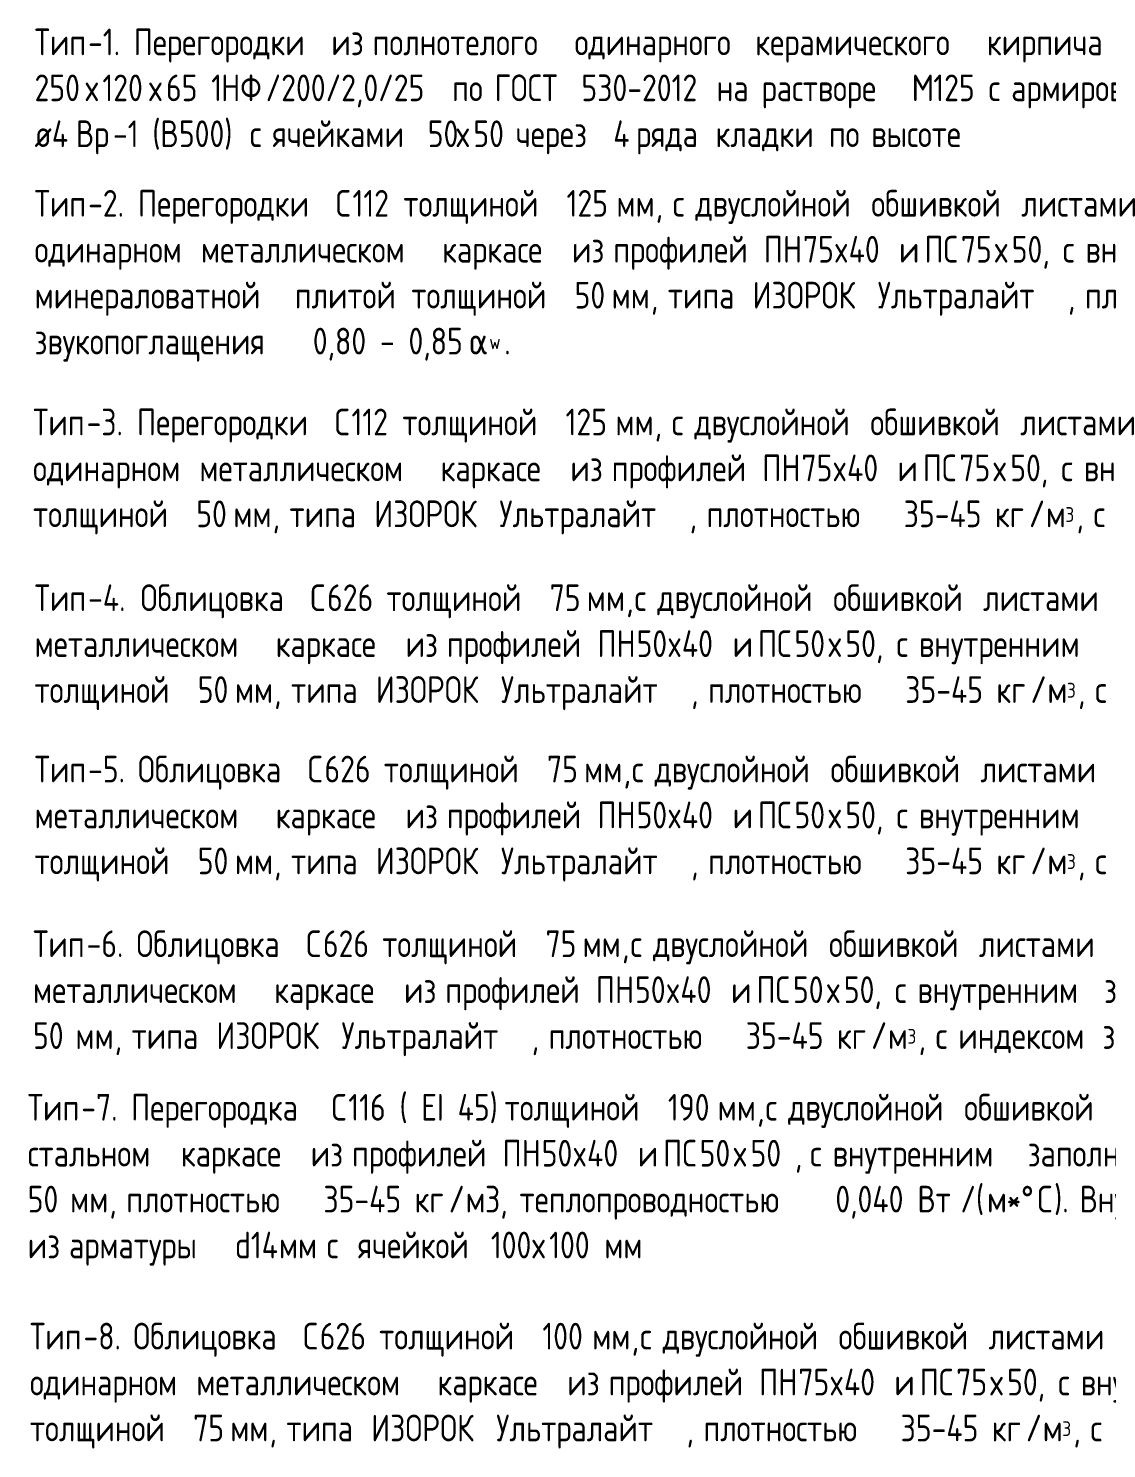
# Model space of a CAD drawing. Header units: millimetres. Extents: x -60946 to 138510, y -262288 to 24501.
# Drawn here: x 121729 to 126574, y -249444 to -243061 of the extents above; entities that cross this region are included whole.
import ezdxf

# ---------------------------------------------------------------- set-up
doc = ezdxf.new("R2010")
doc.units = ezdxf.units.MM
doc.layers.add('Аннотация', color=7, linetype='Continuous', lineweight=20)
doc.styles.add('GOST Common_5', font='', dxfattribs={"width": 0.85, "height": 250})
doc.styles.add('GOST Common_7', font='', dxfattribs={"width": 0.9, "height": 120})
doc.styles.add('GOST Common_8', font='', dxfattribs={"width": 0.9, "height": 66.601161})
doc.styles.get('GOST Common_5').set_extended_font_data('GOST Common')
doc.styles.get('GOST Common_7').set_extended_font_data('GOST Common')
doc.styles.get('GOST Common_8').set_extended_font_data('GOST Common')

msp = doc.modelspace()

# ---------------------------------------------------------------- texts
at = {"layer": 'Аннотация', "lineweight": 9, "attachment_point": 1}
for s, insert, char_height, width, style in [('Тип', (121756.974, -243061.7864), 120, 291.493575, 'GOST Common_5'), ('-1. ', (121997.4802, -243061.7864), 120, 248.20245, 'GOST Common_5'), ('Перегородки', (122202.2677, -243061.7864), 120, 1030.328775, 'GOST Common_5'), ('из', (123090.474, -243061.7864), 120, 178.93665, 'GOST Common_5'), ('полнотелого', (123276.2115, -243061.7864), 120, 1053.417375, 'GOST Common_5'), ('одинарного', (124183.4677, -243061.7864), 120, 937.974375, 'GOST Common_5'), ('керамического', (124995.474, -243061.7864), 120, 1215.037575, 'GOST Common_5'), ('кирпича', (126036.0802, -243061.7864), 120, 660.911175, 'GOST Common_5'), ('250', (121756.974, -243268.1614), 120, 277.0632, 'GOST Common_5'), ('\\fGOST Common|b0|i0|c204|p34|;\\W.9;х', (121985.574, -243268.1614), 120, 92.3544, 'GOST Common_5'), ('120', (122061.774, -243268.1614), 120, 253.9746, 'GOST Common_5'), ('\\fGOST Common|b0|i0|c204|p34|;\\W.9;х', (122271.324, -243268.1614), 120, 92.3544, 'GOST Common_5'), ('65 1', (122347.524, -243268.1614), 120, 300.1518, 'GOST Common_5'), ('НФ', (122595.174, -243268.1614), 120, 242.4303, 'GOST Common_5'), ('/200/2,0/25 ', (122795.199, -243268.1614), 120, 1015.8984, 'GOST Common_5'), ('по', (123633.399, -243268.1614), 120, 184.7088, 'GOST Common_5'), ('ГОСТ', (123823.899, -243268.1614), 120, 398.27835, 'GOST Common_5'), (' 530-2012 ', (124152.5115, -243268.1614), 120, 810.987075, 'GOST Common_5'), ('на', (124821.6427, -243268.1614), 120, 199.139175, 'GOST Common_5'), ('растворе', (125024.049, -243268.1614), 120, 770.582025, 'GOST Common_5'), ('\\fGOST Common|b0|i0|c204|p34|;\\W.9;М', (125697.9427, -243268.1614), 120, 118.329075, 'GOST Common_5'), ('125 ', (125795.574, -243268.1614), 120, 300.1518, 'GOST Common_5'), ('\\fGOST Common|b0|i0|c204|p34|;\\W.9;с', (126043.224, -243268.1614), 120, 77.924025, 'GOST Common_5'), ('армированием', (126145.6177, -243268.1614), 120, 1165.9743, 'GOST Common_5'), ('ø4', (121756.974, -243474.5364), 120, 225.11385, 'GOST Common_5'), ('Вр', (121942.7115, -243474.5364), 120, 202.02525, 'GOST Common_5'), ('-1 (B500) ', (122109.399, -243474.5364), 120, 744.60735, 'GOST Common_5'), ('ячейками', (122826.1552, -243474.5364), 120, 770.582025, 'GOST Common_5'), (' 50', (123461.949, -243474.5364), 120, 230.886, 'GOST Common_5'), ('50 ', (123728.649, -243474.5364), 120, 230.886, 'GOST Common_5'), ('через', (123919.149, -243474.5364), 120, 455.99985, 'GOST Common_5'), (' 4 ', (124295.3865, -243474.5364), 120, 199.139175, 'GOST Common_5'), ('\\fGOST Common|b0|i0|c204|p34|;\\W.9;с', (122723.7615, -243474.5364), 120, 77.924025, 'GOST Common_5'), ('\\fGOST Common|b0|i0|c204|p34|;\\W.9;х', (123652.449, -243474.5364), 120, 92.3544, 'GOST Common_5'), ('ряда', (124459.6927, -243474.5364), 120, 386.73405, 'GOST Common_5'), ('кладки', (124816.8802, -243474.5364), 120, 571.44285, 'GOST Common_5'), ('по', (125326.4677, -243474.5364), 120, 184.7088, 'GOST Common_5'), ('высоте', (125516.9677, -243474.5364), 120, 585.873225, 'GOST Common_5'), ('Тип', (121756.974, -243787.2062), 120, 291.493575, 'GOST Common_5'), ('-2. ', (121997.4802, -243787.2062), 120, 271.29105, 'GOST Common_5'), ('Перегородки', (122221.3177, -243787.2062), 120, 1030.328775, 'GOST Common_5'), ('\\fGOST Common|b0|i0|c204|p34|;\\W.9;С', (123109.524, -243787.2062), 120, 92.3544, 'GOST Common_5'), ('112 ', (123185.724, -243787.2062), 120, 277.0632, 'GOST Common_5'), ('толщиной', (123414.324, -243787.2062), 120, 813.87315, 'GOST Common_5'), (' 125 ', (124085.8365, -243787.2062), 120, 346.329, 'GOST Common_5'), ('двуслойной', (124726.3927, -243787.2062), 120, 911.9997, 'GOST Common_5'), ('обшивкой', (125516.9677, -243787.2062), 120, 770.582025, 'GOST Common_5'), ('мм', (124371.5865, -243787.2062), 120, 213.56955, 'GOST Common_5'), ('\\fGOST Common|b0|i0|c204|p34|;\\W.9;с', (124623.999, -243787.2062), 120, 77.924025, 'GOST Common_5'), ('листами', (126190.8615, -243787.2062), 120, 695.544075, 'GOST Common_5'), (', ', (124547.799, -243787.2062), 120, 92.3544, 'GOST Common_5'), ('профилей', (124357.299, -243993.5812), 120, 773.4681, 'GOST Common_5'), ('ПН', (125033.574, -243993.5812), 120, 213.56955, 'GOST Common_5'), ('75x40 ', (125209.7865, -243993.5812), 120, 522.379575, 'GOST Common_5'), ('ПС', (125755.0927, -243993.5812), 120, 199.139175, 'GOST Common_5'), ('75', (125919.399, -243993.5812), 120, 184.7088, 'GOST Common_5'), ('50, ', (126147.999, -243993.5812), 120, 277.0632, 'GOST Common_5'), ('одинарном', (121756.974, -243993.5812), 120, 860.05035, 'GOST Common_5'), ('металлическом', (122504.6865, -243993.5812), 120, 1266.986925, 'GOST Common_5'), ('каркасе', (123588.1552, -243993.5812), 120, 660.911175, 'GOST Common_5'), ('из', (124171.5615, -243993.5812), 120, 178.93665, 'GOST Common_5'), ('\\fGOST Common|b0|i0|c204|p34|;\\W.9;и', (125640.7927, -243993.5812), 120, 92.3544, 'GOST Common_5'), ('\\fGOST Common|b0|i0|c204|p34|;\\W.9;х', (126071.799, -243993.5812), 120, 92.3544, 'GOST Common_5'), ('\\fGOST Common|b0|i0|c204|p34|;\\W.9;с', (126376.599, -243993.5812), 120, 77.924025, 'GOST Common_5'), ('внутренним', (126478.9927, -243993.5812), 120, 969.7212, 'GOST Common_5'), ('минераловатной', (121756.974, -244199.9562), 120, 1370.885625, 'GOST Common_5'), ('плитой', (122926.1677, -244199.9562), 120, 588.7593, 'GOST Common_5'), ('толщиной', (123450.0427, -244199.9562), 120, 813.87315, 'GOST Common_5'), (' 50 ', (124121.5552, -244199.9562), 120, 277.0632, 'GOST Common_5'), ('мм', (124350.1552, -244199.9562), 120, 213.56955, 'GOST Common_5'), ('типа', (124602.5677, -244199.9562), 120, 415.5948, 'GOST Common_5'), ('ИЗОРОК', (124983.5677, -244199.9562), 120, 634.9365, 'GOST Common_5'), ('Ультралайт', (125545.5427, -244199.9562), 120, 1036.100925, 'GOST Common_5'), ('плотностью', (126476.6115, -244199.9562), 120, 998.58195, 'GOST Common_5'), (', ', (124526.3677, -244199.9562), 120, 92.3544, 'GOST Common_5'), (', ', (126400.4115, -244199.9562), 120, 92.3544, 'GOST Common_5'), ('звукопоглащения', (121756.974, -244406.3312), 120, 1440.151425, 'GOST Common_5'), (' 0,80 - 0,85 ', (122945.2177, -244406.3312), 120, 923.544, 'GOST Common_5'), ('α', (123707.2177, -244406.3312), 120, 112.556925, 'GOST Common_8'), ('\\fGOST Common|b0|i0|c204|p34|;\\W.9;w', (123800.0865, -244436.0947), 66.601161, 80.8101, 'GOST Common_7'), ('\\fGOST Common|b0|i0|c204|p34|;\\W.9;.', (123866.7615, -244406.3312), 120, 40.40505, 'GOST Common_5'), ('Тип', (121750.0862, -244769.9253), 120, 291.493575, 'GOST Common_5'), ('-3. ', (121990.5925, -244769.9253), 120, 274.177125, 'GOST Common_5'), ('Перегородки', (122216.8112, -244769.9253), 120, 1030.328775, 'GOST Common_5'), ('\\fGOST Common|b0|i0|c204|p34|;\\W.9;С', (123105.0175, -244769.9253), 120, 92.3544, 'GOST Common_5'), ('112 ', (123181.2175, -244769.9253), 120, 277.0632, 'GOST Common_5'), ('толщиной', (123409.8175, -244769.9253), 120, 813.87315, 'GOST Common_5'), (' 125 ', (124081.33, -244769.9253), 120, 346.329, 'GOST Common_5'), ('двуслойной', (124721.8862, -244769.9253), 120, 911.9997, 'GOST Common_5'), ('обшивкой', (125512.4612, -244769.9253), 120, 770.582025, 'GOST Common_5'), ('мм', (124367.08, -244769.9253), 120, 213.56955, 'GOST Common_5'), ('\\fGOST Common|b0|i0|c204|p34|;\\W.9;с', (124619.4925, -244769.9253), 120, 77.924025, 'GOST Common_5'), ('листами', (126186.355, -244769.9253), 120, 695.544075, 'GOST Common_5'), (', ', (124543.2925, -244769.9253), 120, 92.3544, 'GOST Common_5'), ('одинарном', (121750.0862, -244976.3003), 120, 860.05035, 'GOST Common_5'), ('металлическом', (122497.7987, -244976.3003), 120, 1266.986925, 'GOST Common_5'), ('каркасе', (123581.2675, -244976.3003), 120, 660.911175, 'GOST Common_5'), ('из', (124164.6737, -244976.3003), 120, 178.93665, 'GOST Common_5'), ('профилей', (124350.4112, -244976.3003), 120, 773.4681, 'GOST Common_5'), ('ПН', (125026.6862, -244976.3003), 120, 213.56955, 'GOST Common_5'), ('75x40 ', (125202.8987, -244976.3003), 120, 522.379575, 'GOST Common_5'), ('\\fGOST Common|b0|i0|c204|p34|;\\W.9;и', (125633.905, -244976.3003), 120, 92.3544, 'GOST Common_5'), ('ПС', (125748.205, -244976.3003), 120, 199.139175, 'GOST Common_5'), ('75', (125912.5112, -244976.3003), 120, 184.7088, 'GOST Common_5'), ('\\fGOST Common|b0|i0|c204|p34|;\\W.9;х', (126064.9112, -244976.3003), 120, 92.3544, 'GOST Common_5'), ('50, ', (126141.1112, -244976.3003), 120, 277.0632, 'GOST Common_5'), ('\\fGOST Common|b0|i0|c204|p34|;\\W.9;с', (126369.7112, -244976.3003), 120, 77.924025, 'GOST Common_5'), ('внутренним', (126472.105, -244976.3003), 120, 969.7212, 'GOST Common_5'), ('толщиной', (121750.0862, -245182.6753), 120, 813.87315, 'GOST Common_5'), (' 50 ', (122421.5987, -245182.6753), 120, 277.0632, 'GOST Common_5'), ('мм', (122650.1987, -245182.6753), 120, 213.56955, 'GOST Common_5'), ('типа', (122902.6112, -245182.6753), 120, 415.5948, 'GOST Common_5'), ('ИЗОРОК', (123283.6112, -245182.6753), 120, 634.9365, 'GOST Common_5'), ('Ультралайт', (123845.5862, -245182.6753), 120, 1036.100925, 'GOST Common_5'), ('плотностью', (124776.655, -245182.6753), 120, 998.58195, 'GOST Common_5'), (' 35-45 ', (125600.5675, -245182.6753), 120, 571.44285, 'GOST Common_5'), ('кг', (126072.055, -245182.6753), 120, 184.7088, 'GOST Common_5'), ('\\fGOST Common|b0|i0|c204|p34|;\\W.9;/', (126224.455, -245182.6753), 120, 92.3544, 'GOST Common_5'), ('\\fGOST Common|b0|i0|c204|p34|;\\W.9;м', (126300.655, -245182.6753), 120, 106.784775, 'GOST Common_5'), ('\\fGOST Common|b0|i0|c204|p34|;\\W.9;3', (126388.7612, -245212.4387), 66.601161, 60.607575, 'GOST Common_7'), ('\\fGOST Common|b0|i0|c204|p34|;\\W.9;с', (126514.9675, -245182.6753), 120, 77.924025, 'GOST Common_5'), (', ', (122826.4112, -245182.6753), 120, 92.3544, 'GOST Common_5'), (', ', (124700.455, -245182.6753), 120, 92.3544, 'GOST Common_5'), (', ', (126438.7675, -245182.6753), 120, 92.3544, 'GOST Common_5'), ('Тип', (121756.974, -245559.6848), 120, 291.493575, 'GOST Common_5'), ('-4. ', (121997.4802, -245559.6848), 120, 285.721425, 'GOST Common_5'), ('Облицовка', (122233.224, -245559.6848), 120, 877.3668, 'GOST Common_5'), ('\\fGOST Common|b0|i0|c204|p34|;\\W.9;С', (122995.224, -245559.6848), 120, 92.3544, 'GOST Common_5'), ('626 ', (123071.424, -245559.6848), 120, 323.2404, 'GOST Common_5'), ('толщиной', (123338.124, -245559.6848), 120, 813.87315, 'GOST Common_5'), (' 75 ', (124009.6365, -245559.6848), 120, 277.0632, 'GOST Common_5'), ('мм', (124238.2365, -245559.6848), 120, 213.56955, 'GOST Common_5'), ('\\fGOST Common|b0|i0|c204|p34|;\\W.9;с', (124452.549, -245559.6848), 120, 77.924025, 'GOST Common_5'), ('двуслойной', (124554.9427, -245559.6848), 120, 911.9997, 'GOST Common_5'), ('обшивкой', (125345.5177, -245559.6848), 120, 770.582025, 'GOST Common_5'), ('листами', (126019.4115, -245559.6848), 120, 695.544075, 'GOST Common_5'), ('\\fGOST Common|b0|i0|c204|p34|;\\W.9;,', (124414.449, -245559.6848), 120, 46.1772, 'GOST Common_5'), ('из', (123423.849, -245766.0598), 120, 178.93665, 'GOST Common_5'), ('профилей', (123609.5865, -245766.0598), 120, 773.4681, 'GOST Common_5'), ('ПН', (124285.8615, -245766.0598), 120, 213.56955, 'GOST Common_5'), ('50x40 ', (124462.074, -245766.0598), 120, 522.379575, 'GOST Common_5'), ('ПС', (125007.3802, -245766.0598), 120, 199.139175, 'GOST Common_5'), ('50', (125171.6865, -245766.0598), 120, 184.7088, 'GOST Common_5'), ('50, ', (125400.2865, -245766.0598), 120, 277.0632, 'GOST Common_5'), ('металлическом', (121756.974, -245766.0598), 120, 1266.986925, 'GOST Common_5'), ('каркасе', (122840.4427, -245766.0598), 120, 660.911175, 'GOST Common_5'), ('\\fGOST Common|b0|i0|c204|p34|;\\W.9;и', (124893.0802, -245766.0598), 120, 92.3544, 'GOST Common_5'), ('\\fGOST Common|b0|i0|c204|p34|;\\W.9;х', (125324.0865, -245766.0598), 120, 92.3544, 'GOST Common_5'), ('\\fGOST Common|b0|i0|c204|p34|;\\W.9;с', (125628.8865, -245766.0598), 120, 77.924025, 'GOST Common_5'), ('внутренним', (125731.2802, -245766.0598), 120, 969.7212, 'GOST Common_5'), ('толщиной', (121756.974, -245972.4348), 120, 813.87315, 'GOST Common_5'), (' 50 ', (122428.4865, -245972.4348), 120, 277.0632, 'GOST Common_5'), ('ИЗОРОК', (123290.499, -245972.4348), 120, 634.9365, 'GOST Common_5'), ('Ультралайт', (123852.474, -245972.4348), 120, 1036.100925, 'GOST Common_5'), (' 35-45 ', (125607.4552, -245972.4348), 120, 571.44285, 'GOST Common_5'), ('\\fGOST Common|b0|i0|c204|p34|;\\W.9;/', (126231.3427, -245972.4348), 120, 92.3544, 'GOST Common_5'), ('мм', (122657.0865, -245972.4348), 120, 213.56955, 'GOST Common_5'), ('типа', (122909.499, -245972.4348), 120, 415.5948, 'GOST Common_5'), ('плотностью', (124783.5427, -245972.4348), 120, 998.58195, 'GOST Common_5'), ('кг', (126078.9427, -245972.4348), 120, 184.7088, 'GOST Common_5'), ('\\fGOST Common|b0|i0|c204|p34|;\\W.9;м', (126307.5427, -245972.4348), 120, 106.784775, 'GOST Common_5'), ('\\fGOST Common|b0|i0|c204|p34|;\\W.9;3', (126395.649, -246002.1983), 66.601161, 60.607575, 'GOST Common_7'), ('\\fGOST Common|b0|i0|c204|p34|;\\W.9;с', (126521.8552, -245972.4348), 120, 77.924025, 'GOST Common_5'), (', ', (122833.299, -245972.4348), 120, 92.3544, 'GOST Common_5'), (', ', (124707.3427, -245972.4348), 120, 92.3544, 'GOST Common_5'), (', ', (126445.6552, -245972.4348), 120, 92.3544, 'GOST Common_5'), ('Тип', (121756.974, -246329.6848), 120, 291.493575, 'GOST Common_5'), ('-5. ', (121997.4802, -246329.6848), 120, 271.29105, 'GOST Common_5'), ('Облицовка', (122221.3177, -246329.6848), 120, 877.3668, 'GOST Common_5'), ('\\fGOST Common|b0|i0|c204|p34|;\\W.9;С', (122983.3177, -246329.6848), 120, 92.3544, 'GOST Common_5'), ('626 ', (123059.5177, -246329.6848), 120, 323.2404, 'GOST Common_5'), ('толщиной', (123326.2177, -246329.6848), 120, 813.87315, 'GOST Common_5'), (' 75 ', (123997.7302, -246329.6848), 120, 277.0632, 'GOST Common_5'), ('мм', (124226.3302, -246329.6848), 120, 213.56955, 'GOST Common_5'), ('\\fGOST Common|b0|i0|c204|p34|;\\W.9;с', (124440.6427, -246329.6848), 120, 77.924025, 'GOST Common_5'), ('двуслойной', (124543.0365, -246329.6848), 120, 911.9997, 'GOST Common_5'), ('обшивкой', (125333.6115, -246329.6848), 120, 770.582025, 'GOST Common_5'), ('листами', (126007.5052, -246329.6848), 120, 695.544075, 'GOST Common_5'), ('\\fGOST Common|b0|i0|c204|p34|;\\W.9;,', (124402.5427, -246329.6848), 120, 46.1772, 'GOST Common_5'), ('из', (123423.849, -246536.0598), 120, 178.93665, 'GOST Common_5'), ('профилей', (123609.5865, -246536.0598), 120, 773.4681, 'GOST Common_5'), ('ПН', (124285.8615, -246536.0598), 120, 213.56955, 'GOST Common_5'), ('50x40 ', (124462.074, -246536.0598), 120, 522.379575, 'GOST Common_5'), ('ПС', (125007.3802, -246536.0598), 120, 199.139175, 'GOST Common_5'), ('50', (125171.6865, -246536.0598), 120, 184.7088, 'GOST Common_5'), ('50, ', (125400.2865, -246536.0598), 120, 277.0632, 'GOST Common_5'), ('металлическом', (121756.974, -246536.0598), 120, 1266.986925, 'GOST Common_5'), ('каркасе', (122840.4427, -246536.0598), 120, 660.911175, 'GOST Common_5'), ('\\fGOST Common|b0|i0|c204|p34|;\\W.9;и', (124893.0802, -246536.0598), 120, 92.3544, 'GOST Common_5'), ('\\fGOST Common|b0|i0|c204|p34|;\\W.9;х', (125324.0865, -246536.0598), 120, 92.3544, 'GOST Common_5'), ('\\fGOST Common|b0|i0|c204|p34|;\\W.9;с', (125628.8865, -246536.0598), 120, 77.924025, 'GOST Common_5'), ('внутренним', (125731.2802, -246536.0598), 120, 969.7212, 'GOST Common_5'), ('толщиной', (121756.974, -246742.4348), 120, 813.87315, 'GOST Common_5'), (' 50 ', (122428.4865, -246742.4348), 120, 277.0632, 'GOST Common_5'), ('ИЗОРОК', (123290.499, -246742.4348), 120, 634.9365, 'GOST Common_5'), ('Ультралайт', (123852.474, -246742.4348), 120, 1036.100925, 'GOST Common_5'), (' 35-45 ', (125607.4552, -246742.4348), 120, 571.44285, 'GOST Common_5'), ('\\fGOST Common|b0|i0|c204|p34|;\\W.9;/', (126231.3427, -246742.4348), 120, 92.3544, 'GOST Common_5'), ('мм', (122657.0865, -246742.4348), 120, 213.56955, 'GOST Common_5'), ('типа', (122909.499, -246742.4348), 120, 415.5948, 'GOST Common_5'), ('плотностью', (124783.5427, -246742.4348), 120, 998.58195, 'GOST Common_5'), ('кг', (126078.9427, -246742.4348), 120, 184.7088, 'GOST Common_5'), ('\\fGOST Common|b0|i0|c204|p34|;\\W.9;м', (126307.5427, -246742.4348), 120, 106.784775, 'GOST Common_5'), ('\\fGOST Common|b0|i0|c204|p34|;\\W.9;3', (126395.649, -246772.1983), 66.601161, 60.607575, 'GOST Common_7'), ('\\fGOST Common|b0|i0|c204|p34|;\\W.9;с', (126521.8552, -246742.4348), 120, 77.924025, 'GOST Common_5'), (', ', (122833.299, -246742.4348), 120, 92.3544, 'GOST Common_5'), (', ', (124707.3427, -246742.4348), 120, 92.3544, 'GOST Common_5'), (', ', (126445.6552, -246742.4348), 120, 92.3544, 'GOST Common_5'), ('Тип', (121750.0862, -247114.8265), 120, 291.493575, 'GOST Common_5'), ('-6. ', (121990.5925, -247114.8265), 120, 271.29105, 'GOST Common_5'), ('Облицовка', (122214.43, -247114.8265), 120, 877.3668, 'GOST Common_5'), ('\\fGOST Common|b0|i0|c204|p34|;\\W.9;С', (122976.43, -247114.8265), 120, 92.3544, 'GOST Common_5'), ('626 ', (123052.63, -247114.8265), 120, 323.2404, 'GOST Common_5'), ('толщиной', (123319.33, -247114.8265), 120, 813.87315, 'GOST Common_5'), (' 75 ', (123990.8425, -247114.8265), 120, 277.0632, 'GOST Common_5'), ('двуслойной', (124536.1487, -247114.8265), 120, 911.9997, 'GOST Common_5'), ('обшивкой', (125326.7237, -247114.8265), 120, 770.582025, 'GOST Common_5'), ('мм', (124219.4425, -247114.8265), 120, 213.56955, 'GOST Common_5'), ('\\fGOST Common|b0|i0|c204|p34|;\\W.9;с', (124433.755, -247114.8265), 120, 77.924025, 'GOST Common_5'), ('листами', (126000.6175, -247114.8265), 120, 695.544075, 'GOST Common_5'), ('\\fGOST Common|b0|i0|c204|p34|;\\W.9;,', (124395.655, -247114.8265), 120, 46.1772, 'GOST Common_5'), ('профилей', (123602.6987, -247321.2015), 120, 773.4681, 'GOST Common_5'), ('ПН', (124278.9737, -247321.2015), 120, 213.56955, 'GOST Common_5'), ('50x40 ', (124455.1862, -247321.2015), 120, 522.379575, 'GOST Common_5'), ('ПС', (125000.4925, -247321.2015), 120, 199.139175, 'GOST Common_5'), ('50', (125164.7987, -247321.2015), 120, 184.7088, 'GOST Common_5'), ('50, ', (125393.3987, -247321.2015), 120, 277.0632, 'GOST Common_5'), ('металлическом', (121750.0862, -247321.2015), 120, 1266.986925, 'GOST Common_5'), ('каркасе', (122833.555, -247321.2015), 120, 660.911175, 'GOST Common_5'), ('из', (123416.9612, -247321.2015), 120, 178.93665, 'GOST Common_5'), ('\\fGOST Common|b0|i0|c204|p34|;\\W.9;и', (124886.1925, -247321.2015), 120, 92.3544, 'GOST Common_5'), ('\\fGOST Common|b0|i0|c204|p34|;\\W.9;х', (125317.1987, -247321.2015), 120, 92.3544, 'GOST Common_5'), ('\\fGOST Common|b0|i0|c204|p34|;\\W.9;с', (125621.9987, -247321.2015), 120, 77.924025, 'GOST Common_5'), ('внутренним', (125724.3925, -247321.2015), 120, 969.7212, 'GOST Common_5'), ('заполнением', (126562.5925, -247321.2015), 120, 1041.873075, 'GOST Common_5'), ('50 ', (121750.0862, -247527.5765), 120, 230.886, 'GOST Common_5'), ('мм', (121940.5862, -247527.5765), 120, 213.56955, 'GOST Common_5'), ('типа', (122192.9987, -247527.5765), 120, 415.5948, 'GOST Common_5'), ('ИЗОРОК', (122573.9987, -247527.5765), 120, 634.9365, 'GOST Common_5'), ('Ультралайт', (123135.9737, -247527.5765), 120, 1036.100925, 'GOST Common_5'), ('плотностью', (124067.0425, -247527.5765), 120, 998.58195, 'GOST Common_5'), (' 35-45 ', (124890.955, -247527.5765), 120, 571.44285, 'GOST Common_5'), ('кг', (125362.4425, -247527.5765), 120, 184.7088, 'GOST Common_5'), ('\\fGOST Common|b0|i0|c204|p34|;\\W.9;/', (125514.8425, -247527.5765), 120, 92.3544, 'GOST Common_5'), ('\\fGOST Common|b0|i0|c204|p34|;\\W.9;м', (125591.0425, -247527.5765), 120, 106.784775, 'GOST Common_5'), ('\\fGOST Common|b0|i0|c204|p34|;\\W.9;3', (125679.1487, -247557.3399), 66.601161, 60.607575, 'GOST Common_7'), ('\\fGOST Common|b0|i0|c204|p34|;\\W.9;с', (125805.355, -247527.5765), 120, 77.924025, 'GOST Common_5'), ('индексом', (125907.7487, -247527.5765), 120, 738.8352, 'GOST Common_5'), ('звукопоглащения', (126555.4487, -247527.5765), 120, 1440.151425, 'GOST Common_5'), (', ', (122116.7987, -247527.5765), 120, 92.3544, 'GOST Common_5'), (', ', (123990.8425, -247527.5765), 120, 92.3544, 'GOST Common_5'), (', ', (125729.155, -247527.5765), 120, 92.3544, 'GOST Common_5'), ('Тип', (121726.1899, -247849.6493), 120, 291.493575, 'GOST Common_5'), ('-7. ', (121966.6961, -247849.6493), 120, 271.29105, 'GOST Common_5'), ('Перегородка', (122190.5336, -247849.6493), 120, 1044.75915, 'GOST Common_5'), ('\\fGOST Common|b0|i0|c204|p34|;\\W.9;С', (123090.6461, -247849.6493), 120, 92.3544, 'GOST Common_5'), ('116 ( EI 45) ', (123166.8461, -247849.6493), 120, 851.392125, 'GOST Common_5'), ('толщиной', (123869.3149, -247849.6493), 120, 813.87315, 'GOST Common_5'), (' 190 ', (124540.8274, -247849.6493), 120, 346.329, 'GOST Common_5'), ('мм', (124826.5774, -247849.6493), 120, 213.56955, 'GOST Common_5'), ('\\fGOST Common|b0|i0|c204|p34|;\\W.9;с', (125040.8899, -247849.6493), 120, 77.924025, 'GOST Common_5'), ('двуслойной', (125143.2836, -247849.6493), 120, 911.9997, 'GOST Common_5'), ('обшивкой', (125933.8586, -247849.6493), 120, 770.582025, 'GOST Common_5'), ('\\fGOST Common|b0|i0|c204|p34|;\\W.9;,', (125002.7899, -247849.6493), 120, 46.1772, 'GOST Common_5'), ('стальном', (121726.1899, -248056.0243), 120, 787.898475, 'GOST Common_5'), ('каркасе', (122414.3711, -248056.0243), 120, 660.911175, 'GOST Common_5'), ('из', (122997.7774, -248056.0243), 120, 178.93665, 'GOST Common_5'), ('профилей', (123183.5149, -248056.0243), 120, 773.4681, 'GOST Common_5'), ('ПН', (123859.7899, -248056.0243), 120, 213.56955, 'GOST Common_5'), ('50x40 ', (124036.0024, -248056.0243), 120, 522.379575, 'GOST Common_5'), ('\\fGOST Common|b0|i0|c204|p34|;\\W.9;и', (124467.0086, -248056.0243), 120, 92.3544, 'GOST Common_5'), ('ПС', (124581.3086, -248056.0243), 120, 199.139175, 'GOST Common_5'), ('50', (124745.6149, -248056.0243), 120, 184.7088, 'GOST Common_5'), ('\\fGOST Common|b0|i0|c204|p34|;\\W.9;х', (124898.0149, -248056.0243), 120, 92.3544, 'GOST Common_5'), ('50 , ', (124974.2149, -248056.0243), 120, 323.2404, 'GOST Common_5'), ('\\fGOST Common|b0|i0|c204|p34|;\\W.9;с', (125240.9149, -248056.0243), 120, 77.924025, 'GOST Common_5'), ('внутренним', (125343.3086, -248056.0243), 120, 969.7212, 'GOST Common_5'), ('заполнением', (126219.6086, -248056.0243), 120, 1041.873075, 'GOST Common_5'), ('50 ', (121726.1899, -248262.3993), 120, 230.886, 'GOST Common_5'), (' 35-45 ', (122993.0149, -248262.3993), 120, 571.44285, 'GOST Common_5'), ('\\fGOST Common|b0|i0|c204|p34|;\\W.9;/', (123616.9024, -248262.3993), 120, 92.3544, 'GOST Common_5'), ('3, ', (123781.2086, -248262.3993), 120, 187.594875, 'GOST Common_5'), (' 0,040 ', (125293.3024, -248262.3993), 120, 522.379575, 'GOST Common_5'), ('Вт', (125724.3086, -248262.3993), 120, 233.772075, 'GOST Common_5'), ('/(', (125917.1899, -248262.3993), 120, 144.30375, 'GOST Common_5'), ('*°', (126124.3586, -248262.3993), 120, 167.39235, 'GOST Common_5'), ('\\fGOST Common|b0|i0|c204|p34|;\\W.9;С', (126262.4711, -248262.3993), 120, 92.3544, 'GOST Common_5'), ('). ', (126338.6711, -248262.3993), 120, 138.5316, 'GOST Common_5'), ('Внутри', (126452.9711, -248262.3993), 120, 603.189675, 'GOST Common_5'), ('мм', (121916.6899, -248262.3993), 120, 213.56955, 'GOST Common_5'), ('плотностью', (122169.1024, -248262.3993), 120, 998.58195, 'GOST Common_5'), ('кг', (123464.5024, -248262.3993), 120, 184.7088, 'GOST Common_5'), ('\\fGOST Common|b0|i0|c204|p34|;\\W.9;м', (123693.1024, -248262.3993), 120, 106.784775, 'GOST Common_5'), ('теплопроводностью', (123935.9899, -248262.3993), 120, 1645.06275, 'GOST Common_5'), ('\\fGOST Common|b0|i0|c204|p34|;\\W.9;м', (126036.2524, -248262.3993), 120, 106.784775, 'GOST Common_5'), (', ', (122092.9024, -248262.3993), 120, 92.3544, 'GOST Common_5'), (' d14', (122595.3461, -248468.7743), 120, 314.582175, 'GOST Common_5'), ('ячейкой', (123209.7086, -248468.7743), 120, 649.366875, 'GOST Common_5'), (' 100', (123745.4899, -248468.7743), 120, 300.1518, 'GOST Common_5'), ('100 ', (124069.3399, -248468.7743), 120, 300.1518, 'GOST Common_5'), ('из', (121726.1899, -248468.7743), 120, 178.93665, 'GOST Common_5'), ('арматуры', (121911.9274, -248468.7743), 120, 828.303525, 'GOST Common_5'), ('мм', (122854.9024, -248468.7743), 120, 213.56955, 'GOST Common_5'), ('\\fGOST Common|b0|i0|c204|p34|;\\W.9;с', (123069.2149, -248468.7743), 120, 77.924025, 'GOST Common_5'), ('\\fGOST Common|b0|i0|c204|p34|;\\W.9;х', (123993.1399, -248468.7743), 120, 92.3544, 'GOST Common_5'), ('мм', (124316.9899, -248468.7743), 120, 213.56955, 'GOST Common_5'), ('Тип', (121736.1242, -248878.2721), 120, 291.493575, 'GOST Common_5'), ('-8. ', (121976.6304, -248878.2721), 120, 271.29105, 'GOST Common_5'), ('Облицовка', (122200.4679, -248878.2721), 120, 877.3668, 'GOST Common_5'), ('\\fGOST Common|b0|i0|c204|p34|;\\W.9;С', (122962.4679, -248878.2721), 120, 92.3544, 'GOST Common_5'), ('626 ', (123038.6679, -248878.2721), 120, 323.2404, 'GOST Common_5'), ('толщиной', (123305.3679, -248878.2721), 120, 813.87315, 'GOST Common_5'), (' 100 ', (123976.8804, -248878.2721), 120, 346.329, 'GOST Common_5'), ('мм', (124262.6304, -248878.2721), 120, 213.56955, 'GOST Common_5'), ('\\fGOST Common|b0|i0|c204|p34|;\\W.9;с', (124476.9429, -248878.2721), 120, 77.924025, 'GOST Common_5'), ('двуслойной', (124579.3367, -248878.2721), 120, 911.9997, 'GOST Common_5'), ('обшивкой', (125369.9117, -248878.2721), 120, 770.582025, 'GOST Common_5'), ('листами', (126043.8054, -248878.2721), 120, 695.544075, 'GOST Common_5'), ('\\fGOST Common|b0|i0|c204|p34|;\\W.9;,', (124438.8429, -248878.2721), 120, 46.1772, 'GOST Common_5'), ('из', (124150.7117, -249084.6471), 120, 178.93665, 'GOST Common_5'), ('профилей', (124336.4492, -249084.6471), 120, 773.4681, 'GOST Common_5'), ('ПН', (125012.7242, -249084.6471), 120, 213.56955, 'GOST Common_5'), ('75x40 ', (125188.9367, -249084.6471), 120, 522.379575, 'GOST Common_5'), ('ПС', (125734.2429, -249084.6471), 120, 199.139175, 'GOST Common_5'), ('75', (125898.5492, -249084.6471), 120, 184.7088, 'GOST Common_5'), ('50, ', (126127.1492, -249084.6471), 120, 277.0632, 'GOST Common_5'), ('одинарном', (121736.1242, -249084.6471), 120, 860.05035, 'GOST Common_5'), ('металлическом', (122483.8367, -249084.6471), 120, 1266.986925, 'GOST Common_5'), ('каркасе', (123567.3054, -249084.6471), 120, 660.911175, 'GOST Common_5'), ('\\fGOST Common|b0|i0|c204|p34|;\\W.9;и', (125619.9429, -249084.6471), 120, 92.3544, 'GOST Common_5'), ('\\fGOST Common|b0|i0|c204|p34|;\\W.9;х', (126050.9492, -249084.6471), 120, 92.3544, 'GOST Common_5'), ('\\fGOST Common|b0|i0|c204|p34|;\\W.9;с', (126355.7492, -249084.6471), 120, 77.924025, 'GOST Common_5'), ('внутренним', (126458.1429, -249084.6471), 120, 969.7212, 'GOST Common_5'), ('толщиной', (121736.1242, -249291.0221), 120, 813.87315, 'GOST Common_5'), (' 75 ', (122407.6367, -249291.0221), 120, 277.0632, 'GOST Common_5'), ('ИЗОРОК', (123269.6492, -249291.0221), 120, 634.9365, 'GOST Common_5'), ('Ультралайт', (123831.6242, -249291.0221), 120, 1036.100925, 'GOST Common_5'), (' 35-45 ', (125586.6054, -249291.0221), 120, 571.44285, 'GOST Common_5'), ('\\fGOST Common|b0|i0|c204|p34|;\\W.9;/', (126210.4929, -249291.0221), 120, 92.3544, 'GOST Common_5'), ('мм', (122636.2367, -249291.0221), 120, 213.56955, 'GOST Common_5'), ('типа', (122888.6492, -249291.0221), 120, 415.5948, 'GOST Common_5'), ('плотностью', (124762.6929, -249291.0221), 120, 998.58195, 'GOST Common_5'), ('кг', (126058.0929, -249291.0221), 120, 184.7088, 'GOST Common_5'), ('\\fGOST Common|b0|i0|c204|p34|;\\W.9;м', (126286.6929, -249291.0221), 120, 106.784775, 'GOST Common_5'), ('\\fGOST Common|b0|i0|c204|p34|;\\W.9;3', (126374.7992, -249320.7855), 66.601161, 60.607575, 'GOST Common_7'), ('\\fGOST Common|b0|i0|c204|p34|;\\W.9;с', (126501.0054, -249291.0221), 120, 77.924025, 'GOST Common_5'), (', ', (122812.4492, -249291.0221), 120, 92.3544, 'GOST Common_5'), (', ', (124686.4929, -249291.0221), 120, 92.3544, 'GOST Common_5'), (', ', (126424.8054, -249291.0221), 120, 92.3544, 'GOST Common_5')]:
    msp.add_mtext(s, dxfattribs=dict(at, insert=insert, char_height=char_height, width=width, style=style))

doc.saveas('drawing.dxf')
